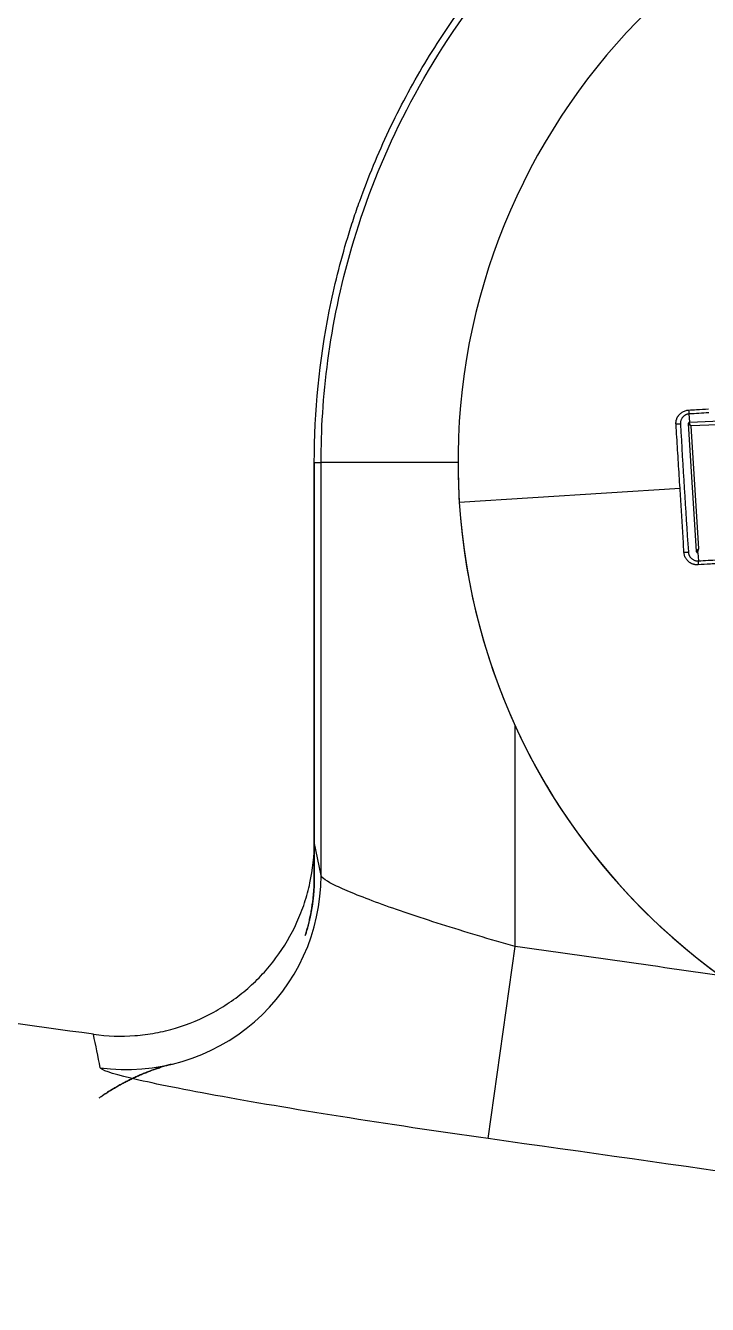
# Model space of a CAD drawing. Extents: x 8663 to 11443, y -20992 to -18942.
# Drawn here: x 9744.25 to 9747.76, y -19532.41 to -19525.82 of the extents above; entities that cross this region are included whole.
import ezdxf

# ---------------------------------------------------------------- set-up
doc = ezdxf.new("R2010")
doc.units = 0
doc.layers.add('1', color=7, linetype='CONTINUOUS')

msp = doc.modelspace()

# ---------------------------------------------------------------- linework, layer by layer
at = {"layer": '1', "color": 7, "linetype": 'CONTINUOUS'}
for p, q in [((9747.673, -19527.865), (9747.6704, -19527.8232)), ((9747.673, -19527.865), (9749.04, -19527.8057)), ((9749.0333, -19527.8261), (9747.6794, -19527.8848)), ((9747.7076, -19528.5301), (9747.6666, -19527.8736)), ((9747.6794, -19527.8848), (9747.7188, -19528.5174)), ((9745.74, -19530.0267), (9745.74, -19528.0737)), ((9745.74, -19528.0737), (9745.775, -19528.0737)), ((9746.48, -19528.0737), (9745.775, -19528.0737)), ((9745.775, -19530.2001), (9745.775, -19528.0737)), ((9746.48, -19528.0737), (9746.48, -19528.0737)), ((9746.4863, -19528.2768), (9747.6232, -19528.2058)), ((9746.4863, -19528.2768), (9746.4863, -19528.2768)), ((9747.715, -19528.5379), (9747.7176, -19528.5797)), ((9746.7749, -19530.5658), (9746.7749, -19529.4287)), ((9745.775, -19530.2001), (9745.74, -19530.0267)), ((9746.6354, -19531.555), (9746.7749, -19530.5658))]:
    msp.add_line(p, q, dxfattribs=at)
for start, end in [(3.57117, 183.57117), (183.57117, 3.57117), (179.99929, 183.57117), (183.57117, 359.99929)]:
    msp.add_arc((9749.74, -19528.0737), 3.26, start, end, dxfattribs=at)
for centre, major_axis, ratio, start_param, end_param in [((9747.6691, -19527.8032), (0.0013, -0.02), 0.077278, 4.697078, 6.239421), ((9747.6048, -19527.8763), (0.02, 0.0012), 0.019035, 0.043641, 1.693065), ((9747.6459, -19528.5351), (0.02, 0.0013), 0.019035, 4.590141, 6.239544), ((9747.7188, -19528.5996), (-0.0012, 0.02), 0.077278, 0.043764, 1.586107), ((9744.775, -19530.2001), (0.9803, 0.1977), 0.999027, 4.37555, 6.083991)]:
    msp.add_ellipse(centre, major_axis=major_axis, ratio=ratio, start_param=start_param, end_param=end_param, dxfattribs=at)
for points, degree, knots in [([(9744.6028, -19531.0178), (9743.9553, -19530.9278), (9728.0696, -19528.7361), (9697.0998, -19525.2202), (9659.2264, -19522.6676), (9629.2344, -19521.6643), (9614.3712, -19521.4987), (9606.94, -19521.4987)], 3, [0, 0, 0, 0, 0.014201, 0.348361, 0.677026, 0.838513, 1, 1, 1, 1]), ([(9745.775, -19528.0737), (9745.775, -19527.7441), (9745.8151, -19527.3695), (9745.9928, -19526.7605), (9746.0718, -19526.5498), (9746.28, -19526.1227), (9746.4094, -19525.9062), (9746.7266, -19525.4833), (9746.9146, -19525.2769), (9747.3511, -19524.8959), (9747.5997, -19524.7215), (9748.1485, -19524.4288), (9748.4487, -19524.3108), (9749.0793, -19524.1506), (9749.4096, -19524.1087), (9750.0704, -19524.1087), (9750.4007, -19524.1506), (9751.0313, -19524.3108), (9751.3315, -19524.4288), (9751.8803, -19524.7215), (9752.1289, -19524.8959), (9752.5654, -19525.2769), (9752.7534, -19525.4833), (9753.0706, -19525.9062), (9753.1999, -19526.1227), (9753.4082, -19526.5498), (9753.4872, -19526.7605), (9753.6648, -19527.3695), (9753.705, -19527.7441), (9753.705, -19528.0737)], 3, [0, 0, 0, 0, 0.125, 0.125, 0.1875, 0.1875, 0.25, 0.25, 0.3125, 0.3125, 0.375, 0.375, 0.4375, 0.4375, 0.5, 0.5, 0.5625, 0.5625, 0.625, 0.625, 0.6875, 0.6875, 0.75, 0.75, 0.8125, 0.8125, 0.875, 0.875, 1, 1, 1, 1]), ([(9745.74, -19528.0737), (9745.74, -19527.8095), (9745.7656, -19527.5496), (9745.842, -19527.1663), (9745.8738, -19527.0396), (9745.9213, -19526.8825), (9745.9313, -19526.8512), (9745.9519, -19526.7887), (9745.9626, -19526.7574), (9745.996, -19526.6642), (9746.0196, -19526.6029), (9746.0949, -19526.4213), (9746.2066, -19526.1854), (9746.3405, -19525.9617), (9746.4493, -19525.7987), (9746.487, -19525.7451), (9746.5457, -19525.666), (9746.5656, -19525.6398), (9746.6061, -19525.5878), (9746.6268, -19525.562), (9746.7313, -19525.4346), (9746.8193, -19525.3376), (9746.9215, -19525.2354), (9746.9315, -19525.2255), (9746.9415, -19525.2157)], 3, [0, 0, 0, 0, 0.246685, 0.246685, 0.370028, 0.370028, 0.400863, 0.400863, 0.431699, 0.431699, 0.49337, 0.49337, 0.616713, 0.740056, 0.740056, 0.801727, 0.801727, 0.832563, 0.832563, 0.863398, 0.863398, 0.986741, 0.986741, 1, 1, 1, 1]), ([(9747.6024, -19527.8761), (9747.6023, -19527.8747), (9747.6022, -19527.8718), (9747.6023, -19527.8675), (9747.6026, -19527.8633), (9747.6032, -19527.8592), (9747.604, -19527.8552), (9747.6051, -19527.8512), (9747.6065, -19527.8474), (9747.6081, -19527.8436), (9747.6099, -19527.8399), (9747.612, -19527.8363), (9747.6144, -19527.8328), (9747.6169, -19527.8293), (9747.6208, -19527.8248), (9747.6262, -19527.8194), (9747.6335, -19527.8139), (9747.6413, -19527.8095), (9747.6496, -19527.8062), (9747.6584, -19527.8039), (9747.6645, -19527.8033), (9747.6676, -19527.803)], 3, [0, 0, 0, 0, 0.039847, 0.078966, 0.11748, 0.155521, 0.193225, 0.230732, 0.268185, 0.305728, 0.343503, 0.381651, 0.42031, 0.459611, 0.499681, 0.585662, 0.668712, 0.750223, 0.831653, 0.914457, 1, 1, 1, 1]), ([(9747.6704, -19527.8232), (9747.6692, -19527.8233), (9747.6669, -19527.8235), (9747.6634, -19527.8241), (9747.6601, -19527.8249), (9747.6568, -19527.826), (9747.6535, -19527.8273), (9747.6504, -19527.8289), (9747.6474, -19527.8306), (9747.6445, -19527.8326), (9747.6418, -19527.8348), (9747.6392, -19527.8371), (9747.6363, -19527.8402), (9747.6331, -19527.8443), (9747.63, -19527.8496), (9747.6275, -19527.8554), (9747.6257, -19527.8616), (9747.6246, -19527.8683), (9747.6247, -19527.8728), (9747.6248, -19527.8751)], 3, [0, 0, 0, 0, 0.045574, 0.091135, 0.136682, 0.182215, 0.227734, 0.273239, 0.318731, 0.364208, 0.409672, 0.455122, 0.500558, 0.577793, 0.657355, 0.739303, 0.823692, 0.910575, 1, 1, 1, 1]), ([(9747.6676, -19527.803), (9747.6808, -19527.8022), (9747.6941, -19527.8014), (9747.728, -19527.7993), (9747.7487, -19527.798), (9747.7693, -19527.7968)], 3, [0, 0, 0, 0, 0.391851, 0.391851, 1, 1, 1, 1]), ([(9747.6232, -19528.2058), (9747.6218, -19528.1838), (9747.6191, -19528.1399), (9747.6149, -19528.074), (9747.6108, -19528.0082), (9747.6066, -19527.9422), (9747.6038, -19527.8982), (9747.6024, -19527.8761)], 3, [0, 0, 0, 0, 0.200123, 0.399795, 0.599408, 0.799349, 1, 1, 1, 1]), ([(9747.6663, -19527.8725), (9747.6662, -19527.8706), (9747.6669, -19527.8688), (9747.6693, -19527.866), (9747.6711, -19527.8651), (9747.673, -19527.865)], 3, [0, 0, 0, 0, 0.5, 0.5, 1, 1, 1, 1]), ([(9747.6794, -19527.8848), (9747.6787, -19527.8844), (9747.6773, -19527.8835), (9747.6755, -19527.8822), (9747.6738, -19527.881), (9747.6723, -19527.8799), (9747.671, -19527.8789), (9747.6699, -19527.878), (9747.669, -19527.8771), (9747.6683, -19527.8763), (9747.6677, -19527.8756), (9747.6673, -19527.875), (9747.667, -19527.8744), (9747.6667, -19527.874), (9747.6667, -19527.8737), (9747.6666, -19527.8736)], 3, [0, 0, 0, 0, 0.104296, 0.203931, 0.298921, 0.389286, 0.475049, 0.556235, 0.632876, 0.705008, 0.772677, 0.835936, 0.894852, 0.949505, 1, 1, 1, 1]), ([(9747.6794, -19527.8848), (9747.6782, -19527.8831), (9747.6771, -19527.8813), (9747.6751, -19527.8779), (9747.6743, -19527.8762), (9747.673, -19527.8731), (9747.6725, -19527.8716), (9747.6719, -19527.8691), (9747.6718, -19527.8679), (9747.672, -19527.8671)], 3, [0, 0, 0, 0, 0.258595, 0.258595, 0.515185, 0.515185, 0.76331, 0.76331, 1, 1, 1, 1]), ([(9747.6435, -19528.5356), (9747.6424, -19528.5172), (9747.6402, -19528.4805), (9747.6368, -19528.4255), (9747.6334, -19528.3706), (9747.63, -19528.3157), (9747.6266, -19528.2608), (9747.6243, -19528.2242), (9747.6232, -19528.2058)], 3, [0, 0, 0, 0, 0.167268, 0.334, 0.500415, 0.666737, 0.833189, 1, 1, 1, 1]), ([(9747.7173, -19528.6), (9747.7157, -19528.6001), (9747.7126, -19528.6002), (9747.708, -19528.6001), (9747.7035, -19528.5997), (9747.6991, -19528.599), (9747.6947, -19528.598), (9747.6905, -19528.5968), (9747.6863, -19528.5952), (9747.6823, -19528.5934), (9747.6783, -19528.5913), (9747.6745, -19528.5889), (9747.6707, -19528.5862), (9747.6659, -19528.5822), (9747.6603, -19528.5768), (9747.6547, -19528.5696), (9747.6501, -19528.5619), (9747.6467, -19528.5536), (9747.6444, -19528.5448), (9747.6438, -19528.5387), (9747.6435, -19528.5356)], 3, [0, 0, 0, 0, 0.043207, 0.085559, 0.127215, 0.168341, 0.20911, 0.249703, 0.290303, 0.331093, 0.372255, 0.413966, 0.456398, 0.499712, 0.5858, 0.668926, 0.750467, 0.831872, 0.914591, 1, 1, 1, 1]), ([(9747.6659, -19528.5338), (9747.666, -19528.535), (9747.6662, -19528.5374), (9747.6668, -19528.541), (9747.6677, -19528.5446), (9747.6689, -19528.5482), (9747.6704, -19528.5517), (9747.6722, -19528.5551), (9747.6743, -19528.5585), (9747.6767, -19528.5617), (9747.6794, -19528.5647), (9747.6829, -19528.5681), (9747.6873, -19528.5715), (9747.6928, -19528.5747), (9747.6987, -19528.5772), (9747.7049, -19528.5789), (9747.7112, -19528.5798), (9747.7154, -19528.5797), (9747.7176, -19528.5797)], 3, [0, 0, 0, 0, 0.046788, 0.094276, 0.142475, 0.191396, 0.241046, 0.291437, 0.342577, 0.394475, 0.44714, 0.50058, 0.58355, 0.666619, 0.749792, 0.833075, 0.916476, 1, 1, 1, 1]), ([(9747.715, -19528.5379), (9747.7131, -19528.538), (9747.7112, -19528.5373), (9747.7084, -19528.5349), (9747.7075, -19528.5331), (9747.7074, -19528.5312)], 3, [0, 0, 0, 0, 0.5, 0.5, 1, 1, 1, 1]), ([(9747.7188, -19528.5174), (9747.7173, -19528.5187), (9747.7158, -19528.52), (9747.7131, -19528.5226), (9747.7119, -19528.5238), (9747.71, -19528.526), (9747.7091, -19528.5271), (9747.708, -19528.5288), (9747.7077, -19528.5296), (9747.7076, -19528.5301)], 3, [0, 0, 0, 0, 0.258595, 0.258595, 0.515185, 0.515185, 0.76331, 0.76331, 1, 1, 1, 1]), ([(9747.7188, -19528.5174), (9747.7185, -19528.5181), (9747.7177, -19528.5196), (9747.7167, -19528.5218), (9747.7159, -19528.5239), (9747.7153, -19528.5258), (9747.7147, -19528.5275), (9747.7143, -19528.5291), (9747.714, -19528.5305), (9747.7137, -19528.5318), (9747.7136, -19528.5329), (9747.7135, -19528.5338), (9747.7135, -19528.5346), (9747.7136, -19528.5353), (9747.7137, -19528.5357), (9747.7138, -19528.5359)], 3, [0, 0, 0, 0, 0.104296, 0.203931, 0.298921, 0.389286, 0.475049, 0.556235, 0.632876, 0.705008, 0.772677, 0.835936, 0.894852, 0.949505, 1, 1, 1, 1]), ([(9747.8191, -19528.5935), (9747.8058, -19528.5944), (9747.7925, -19528.5953), (9747.7585, -19528.5974), (9747.7379, -19528.5987), (9747.7173, -19528.6)], 3, [0, 0, 0, 0, 0.39185, 0.39185, 1, 1, 1, 1]), ([(9744.6028, -19531.0178), (9744.674, -19531.0277), (9744.745, -19531.0298), (9744.8512, -19531.0218), (9744.8865, -19531.0172), (9744.9394, -19531.0074), (9744.957, -19531.0037), (9744.9917, -19530.9953), (9745.0089, -19530.9907), (9745.0941, -19530.9653), (9745.1595, -19530.9379), (9745.2379, -19530.8948), (9745.2534, -19530.8857), (9745.2838, -19530.8667), (9745.3285, -19530.8372), (9745.3984, -19530.7825), (9745.4493, -19530.733), (9745.4857, -19530.6938), (9745.4975, -19530.6803), (9745.5205, -19530.6526), (9745.5316, -19530.6386), (9745.5848, -19530.567), (9745.6208, -19530.506), (9745.6576, -19530.4249), (9745.6646, -19530.4084), (9745.6777, -19530.375), (9745.6838, -19530.3581), (9745.7006, -19530.3072), (9745.7099, -19530.273), (9745.7323, -19530.1692), (9745.74, -19530.0987), (9745.74, -19530.0267)], 3, [0, 0, 0, 0, 0.125, 0.125, 0.1875, 0.1875, 0.21875, 0.21875, 0.25, 0.25, 0.375, 0.375, 0.40625, 0.40625, 0.4375, 0.5, 0.5625, 0.5625, 0.59375, 0.59375, 0.625, 0.625, 0.75, 0.75, 0.78125, 0.78125, 0.8125, 0.8125, 0.875, 0.875, 1, 1, 1, 1]), ([(9745.6932, -19530.5089), (9745.6941, -19530.5062), (9745.6964, -19530.4988), (9745.7, -19530.4868), (9745.7039, -19530.4729), (9745.7076, -19530.4591), (9745.7111, -19530.4453), (9745.7144, -19530.4316), (9745.7175, -19530.4178), (9745.7203, -19530.4041), (9745.723, -19530.3905), (9745.7254, -19530.3769), (9745.7276, -19530.3634), (9745.7297, -19530.3499), (9745.7315, -19530.3365), (9745.7332, -19530.3232), (9745.7347, -19530.3099), (9745.7359, -19530.2967), (9745.737, -19530.2836), (9745.738, -19530.2706), (9745.7387, -19530.2576), (9745.7393, -19530.2447), (9745.7397, -19530.2319), (9745.7399, -19530.2192), (9745.74, -19530.2108), (9745.74, -19530.2066)], 3, [0, 0, 0, 0, 0.028277, 0.075442, 0.122338, 0.168961, 0.21531, 0.261381, 0.307172, 0.352679, 0.397901, 0.442835, 0.487479, 0.531832, 0.57589, 0.619653, 0.663118, 0.706286, 0.749153, 0.791719, 0.833983, 0.875944, 0.917601, 0.958953, 1, 1, 1, 1]), ([(9746.7749, -19530.5658), (9746.6444, -19530.5289), (9746.514, -19530.4899), (9746.2753, -19530.4142), (9746.1644, -19530.3767), (9746.0262, -19530.3261), (9745.9839, -19530.3099), (9745.9109, -19530.2802), (9745.8798, -19530.2667), (9745.8033, -19530.23), (9745.7761, -19530.2115), (9745.775, -19530.2001)], 3, [0, 0, 0, 0, 0.25, 0.25, 0.5, 0.5, 0.625, 0.625, 0.75, 0.75, 1, 1, 1, 1]), ([(9744.6312, -19531.3454), (9744.6365, -19531.3418), (9744.6481, -19531.3338), (9744.6662, -19531.3218), (9744.6858, -19531.3094), (9744.7055, -19531.2974), (9744.7256, -19531.2858), (9744.7458, -19531.2745), (9744.7663, -19531.2637), (9744.787, -19531.2532), (9744.8079, -19531.2431), (9744.8289, -19531.2335), (9744.8502, -19531.2242), (9744.8716, -19531.2154), (9744.8932, -19531.207), (9744.9149, -19531.199), (9744.9367, -19531.1914), (9744.9587, -19531.1843), (9744.9807, -19531.1776), (9744.9955, -19531.1735), (9745.0029, -19531.1714)], 3, [0, 0, 0, 0, 0.046505, 0.102464, 0.158493, 0.214583, 0.270722, 0.3269, 0.383104, 0.439325, 0.495551, 0.551771, 0.607974, 0.664149, 0.720285, 0.776371, 0.832396, 0.88835, 0.944222, 1, 1, 1, 1]), ([(9746.6354, -19531.555), (9746.3723, -19531.5179), (9746.1182, -19531.4799), (9745.6329, -19531.4029), (9745.4189, -19531.3667), (9745.0439, -19531.2981), (9744.8991, -19531.2687), (9744.6925, -19531.2192), (9744.6397, -19531.2012), (9744.6374, -19531.1898)], 3, [0, 0, 0, 0, 0.25, 0.25, 0.5, 0.5, 0.75, 0.75, 1, 1, 1, 1]), ([(9745.0029, -19531.1714), (9744.814, -19531.2229), (9744.6488, -19531.3339), (9744.6488, -19531.3339)], 2, [0, 0, 0, 0.999937, 1, 1, 1])]:
    msp.add_open_spline(points, degree=degree, knots=knots, dxfattribs=at)
for points, degree in [([(9747.7706, -19527.8167), (9747.7372, -19527.8188), (9747.7037, -19527.821), (9747.6704, -19527.8232)], 3), ([(9747.6248, -19527.8751), (9747.6383, -19528.0947), (9747.652, -19528.3143), (9747.6659, -19528.5338)], 3), ([(9745.74, -19530.2066), (9745.74, -19528.0737)], 1), ([(9745.74, -19528.0737), (9745.74, -19530.2066)], 1), ([(9747.7176, -19528.5797), (9747.7509, -19528.5777), (9747.7844, -19528.5757), (9747.8178, -19528.5736)], 3), ([(9745.74, -19530.2066), (9745.74, -19530.3612), (9745.6931, -19530.5089)], 2), ([(9747.9478, -19530.7319), (9747.5569, -19530.6763), (9747.1659, -19530.6209), (9746.7749, -19530.5658)], 3), ([(9744.6374, -19531.1898), (9744.6259, -19531.1324), (9744.6143, -19531.0751), (9744.6028, -19531.0178)], 3), ([(9752.5595, -19532.4089), (9750.5856, -19532.1184), (9748.6109, -19531.8337), (9746.6354, -19531.555)], 3)]:
    msp.add_open_spline(points, degree=degree, dxfattribs=at)

doc.saveas('drawing.dxf')
